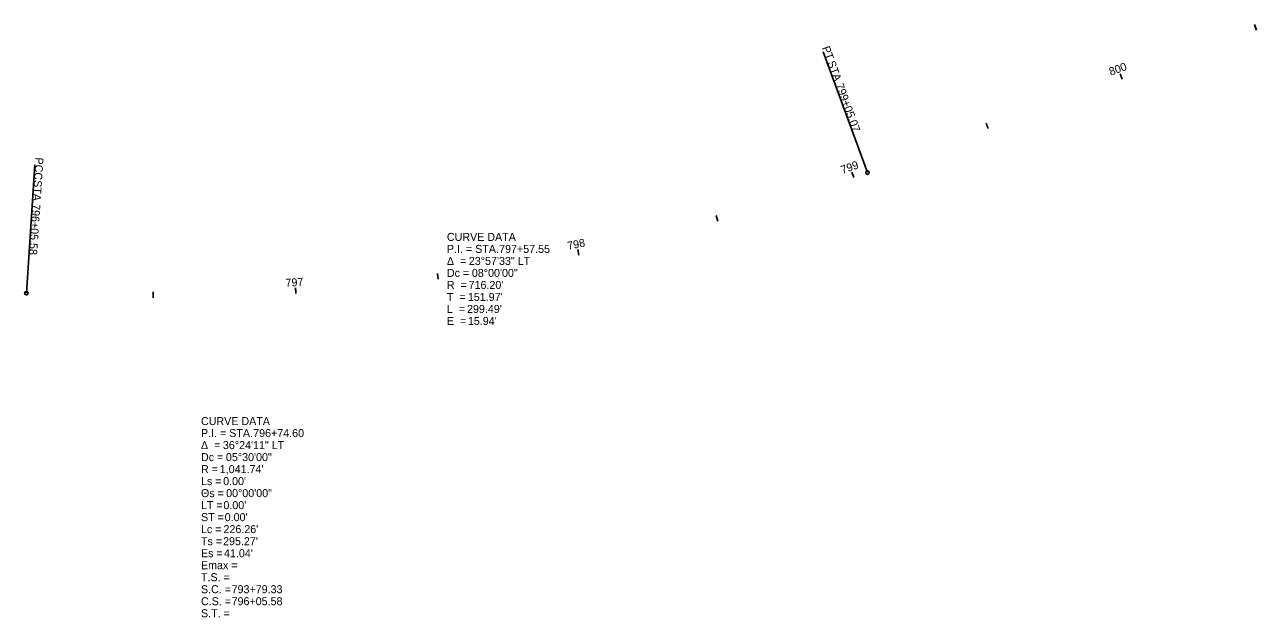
# Model space of a CAD drawing. Extents: x 144928 to 152344, y 329903 to 333202.
# Drawn here: x 151443 to 151874, y 330409.5 to 330616.7 of the extents above; entities that cross this region are included whole.
import ezdxf

# ---------------------------------------------------------------- set-up
doc = ezdxf.new("R2010")
doc.units = 0
for name, color, linetype in [('GE_P_Alignment_500_Cardinal_Points', 7, 'Continuous'), ('GE_P_Alignment_500_Curve_Data', 7, 'Continuous'), ('GE_P_Alignment_500_Stations', 7, 'Continuous'), ('SC_Scratch1', 7, 'Continuous')]:
    doc.layers.add(name, color=color, linetype=linetype)

msp = doc.modelspace()

# ---------------------------------------------------------------- linework, layer by layer
at = {"layer": 'GE_P_Alignment_500_Cardinal_Points'}
for p, q in [((151737.96, 330564.97), (151722.47, 330607.23)), ((151443.65, 330522.83), (151446.66, 330567.73))]:
    msp.add_line(p, q, dxfattribs=at)
for centre in [(151737.96, 330564.97), (151443.65, 330522.83)]:
    msp.add_circle(centre, 0.6, dxfattribs=at)
at = {"layer": 'GE_P_Alignment_500_Stations'}
for p, q in [((151827.09, 330597.64), (151826.4, 330599.52)), ((151733.19, 330563.25), (151732.78, 330564.38)), ((151637.01, 330536.17), (151636.77, 330537.34)), ((151538, 330522.74), (151537.92, 330523.94))]:
    msp.add_line(p, q, dxfattribs=at)
at = {"layer": 'SC_Scratch1'}
for p, q in [((151874.03, 330614.85), (151873.35, 330616.72)), ((151737.96, 330564.97), (151722.47, 330607.23)), ((151827.09, 330597.64), (151826.4, 330599.52)), ((151780.14, 330580.43), (151779.45, 330582.31)), ((151443.65, 330522.83), (151446.66, 330567.73)), ((151733.19, 330563.25), (151732.51, 330565.13)), ((151685.57, 330548.03), (151685.03, 330549.95)), ((151637.01, 330536.17), (151636.6, 330538.13)), ((151587.74, 330527.73), (151587.47, 330529.71)), ((151488.03, 330521.24), (151488.04, 330523.24)), ((151538, 330522.74), (151537.87, 330524.74))]:
    msp.add_line(p, q, dxfattribs=at)
for centre in [(151737.96, 330564.97), (151443.65, 330522.83)]:
    msp.add_circle(centre, 0.6, dxfattribs=at)

# ---------------------------------------------------------------- texts
at = {"layer": 'GE_P_Alignment_500_Cardinal_Points'}
for s, rotation, p in [('PT', 290.1282, (151722, 330608.63)), (' STA. ', 290.1282, (151723.52, 330604.48)), ('799+05.07', 290.1282, (151726.78, 330595.61)), ('PCC', 266.1692, (151446.87, 330570.36)), (' STA. ', 266.1692, (151446.41, 330563.48)), ('796+05.58', 266.1692, (151445.78, 330554.05))]:
    msp.add_text(s, height=2.8, rotation=rotation, dxfattribs=at).set_placement(p)
at = {"layer": 'GE_P_Alignment_500_Curve_Data'}
for s, p in [('CURVE DATA', (151590.8, 330541.1)), ('P.I. = STA. ', (151590.8, 330536.9)), ('797+57.55', (151609.07, 330536.9)), ('Δ  = ', (151590.8, 330532.7)), ('23°57\'33" LT', (151598.48, 330532.7)), ('Dc = ', (151590.8, 330528.5)), ('08°00\'00"', (151599.54, 330528.5)), ('T  = ', (151590.8, 330520.1)), ('R  = ', (151590.8, 330524.3)), ("151.97'", (151598.14, 330520.1)), ("716.20'", (151598.39, 330524.3)), ('L  = ', (151590.8, 330515.9)), ("299.49'", (151597.84, 330515.9)), ('E  = ', (151590.8, 330511.7)), ("15.94'", (151598.14, 330511.7)), ('CURVE DATA', (151504.75, 330476.7)), ('P.I. = STA. ', (151504.75, 330472.5)), ('796+74.60', (151523.01, 330472.5)), ('Δ  = ', (151504.75, 330468.3)), ('Dc = ', (151504.75, 330464.1)), ('36°24\'11" LT', (151512.42, 330468.3)), ('05°30\'00"', (151513.48, 330464.1)), ('R = ', (151504.75, 330459.9)), ("1,041.74'", (151511.33, 330459.9)), ('Ls = ', (151504.75, 330455.7)), ("0.00'", (151512.51, 330455.7)), ('Θs = ', (151504.75, 330451.5)), ('00°00\'00"', (151513.55, 330451.5)), ('LT = ', (151504.75, 330447.3)), ("0.00'", (151512.6, 330447.3)), ('ST = ', (151504.75, 330443.1)), ("0.00'", (151513.05, 330443.1)), ('Lc = ', (151504.75, 330438.9)), ("226.26'", (151512.62, 330438.9)), ('Ts = ', (151504.75, 330434.7)), ("295.27'", (151512.48, 330434.7)), ('Es = ', (151504.75, 330430.5)), ("41.04'", (151512.81, 330430.5)), ('Emax = ', (151504.75, 330426.3)), ('T.S. = ', (151504.75, 330422.1)), ('S.C. = ', (151504.75, 330417.9)), ('793+79.33', (151515.47, 330417.9)), ('C.S. = ', (151504.75, 330413.7)), ('796+05.58', (151515.47, 330413.7)), ('S.T. = ', (151504.75, 330409.5))]:
    msp.add_text(s, height=2.8, dxfattribs=at).set_placement(p)
at = {"layer": 'GE_P_Alignment_500_Stations'}
msp.add_text('800', height=2.8, rotation=20.1282, dxfattribs=at).set_placement((151823.09, 330598.84))
at = {"layer": 'SC_Scratch1'}
for s, rotation, p in [('PT', 290.1282, (151722, 330608.63)), (' STA. ', 290.1282, (151723.52, 330604.48)), ('800', 20.1282, (151823.09, 330598.84)), ('799+05.07', 290.1282, (151726.78, 330595.61)), ('PCC', 266.1692, (151446.87, 330570.36)), ('799', 19.7225, (151729.22, 330564.48)), (' STA. ', 266.1692, (151446.41, 330563.48)), ('796+05.58', 266.1692, (151445.78, 330554.05)), ('798', 11.7225, (151633.24, 330537.94)), ('797', 3.7225, (151534.42, 330525.02))]:
    msp.add_text(s, height=2.8, rotation=rotation, dxfattribs=at).set_placement(p)
for s, p in [('CURVE DATA', (151590.8, 330541.1)), ('P.I. = STA. ', (151590.8, 330536.9)), ('797+57.55', (151609.07, 330536.9)), ('Δ  = ', (151590.8, 330532.7)), ('23°57\'33" LT', (151598.48, 330532.7)), ('Dc = ', (151590.8, 330528.5)), ('08°00\'00"', (151599.54, 330528.5)), ('T  = ', (151590.8, 330520.1)), ('R  = ', (151590.8, 330524.3)), ("151.97'", (151598.14, 330520.1)), ("716.20'", (151598.39, 330524.3)), ('L  = ', (151590.8, 330515.9)), ("299.49'", (151597.84, 330515.9)), ('E  = ', (151590.8, 330511.7)), ("15.94'", (151598.14, 330511.7))]:
    msp.add_text(s, height=2.8, dxfattribs=at).set_placement(p)

doc.saveas('drawing.dxf')
